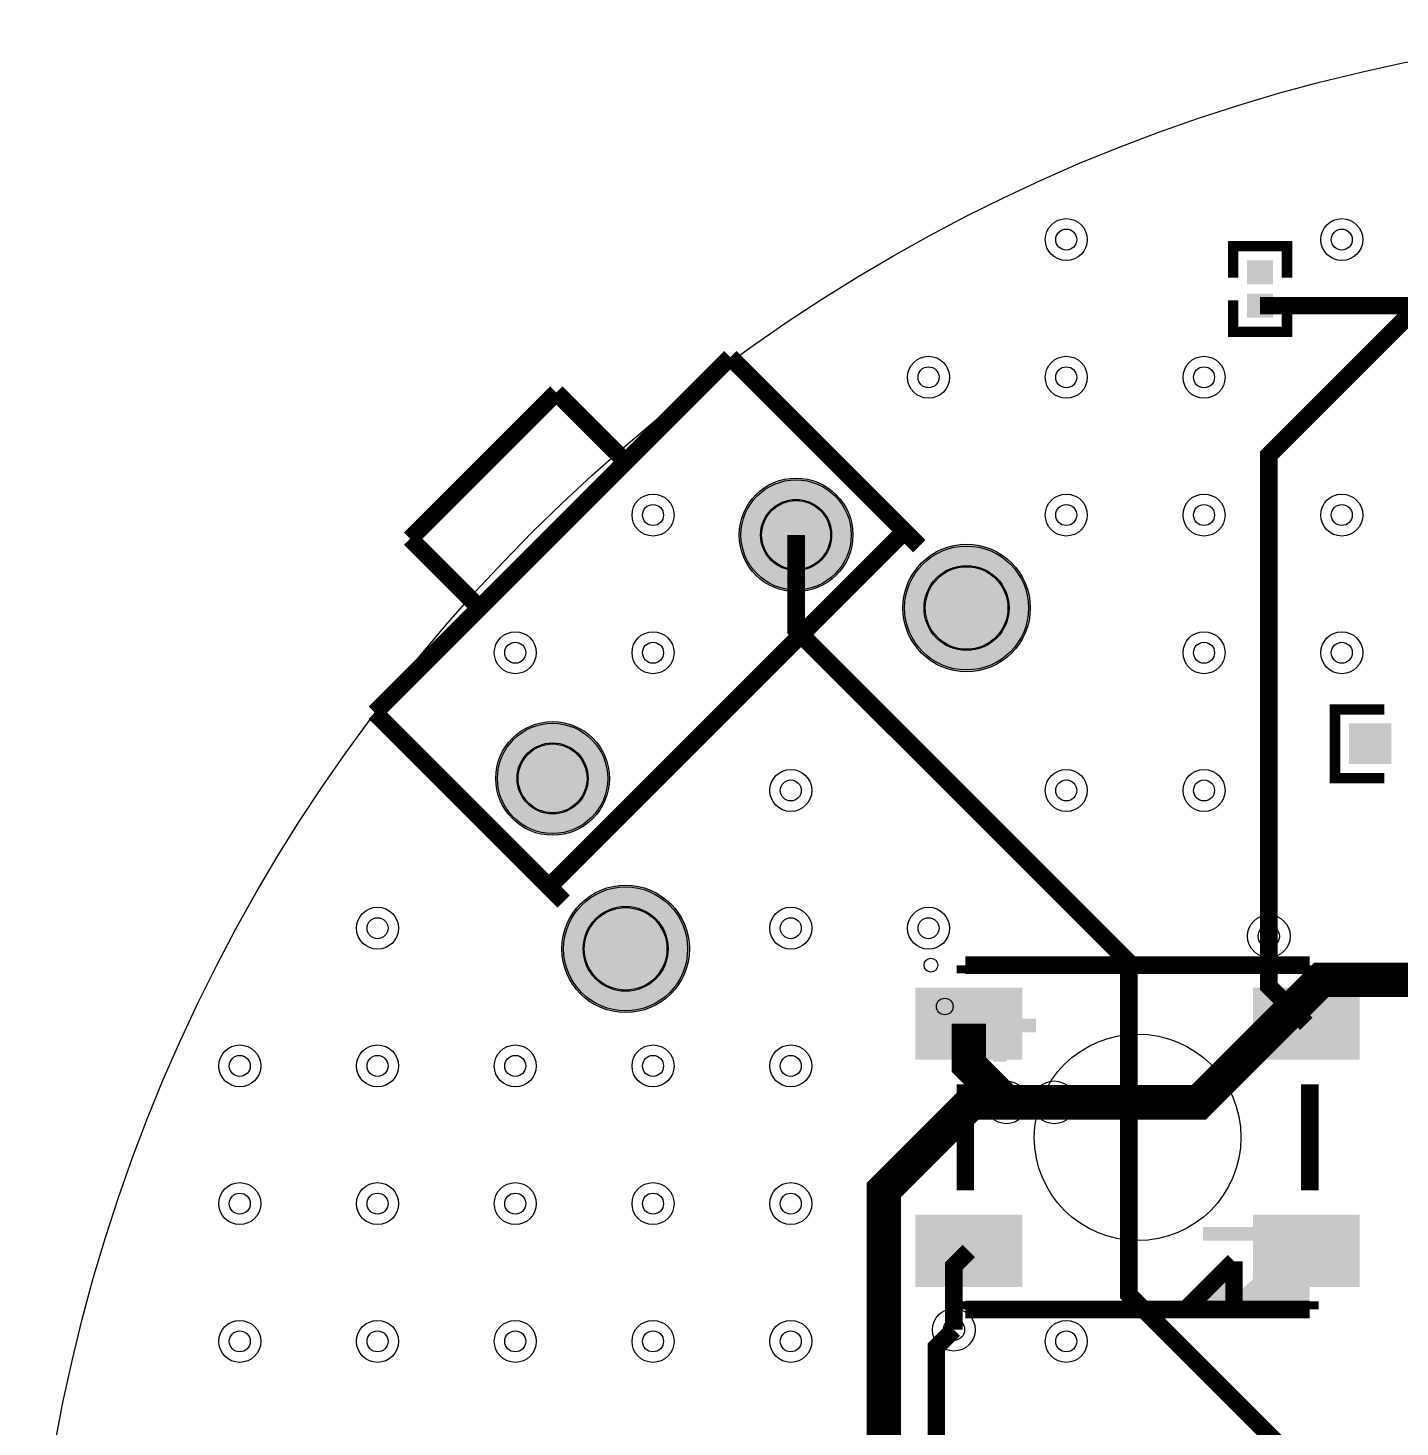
# Model space of a CAD drawing. Header units: millimetres. Extents: x -25 to 25, y -25 to 25.8.
# Drawn here: x -25 to -5.08, y 4.68 to 25 of the extents above; entities that cross this region are included whole.
import ezdxf

# ---------------------------------------------------------------- set-up
doc = ezdxf.new("R2010")
doc.units = ezdxf.units.MM
for name, color, linetype, true_color in [('BoardOutLine', 7, 'Continuous', 0xff00ff), ('BottomLayer', 7, 'Continuous', 0x0000ff), ('BottomSilkLayer', 7, 'Continuous', 0x66cc33), ('BottomSolderMaskLayer', 7, 'Continuous', 0xaa00ff), ('Document', 7, 'Continuous', 0xffffff), ('Hole', 7, 'Continuous', 0x222222), ('Multi-Layer', 7, 'Continuous', 0xc0c0c0), ('PWR', 7, 'Continuous', 0x008000), ('TopLayer', 7, 'Continuous', 0xff0000), ('TopPasteMaskLayer', 7, 'Continuous', 0x808080), ('TopSilkLayer', 7, 'Continuous', 0xffcc00), ('TopSolderMaskLayer', 7, 'Continuous', 0x800080)]:
    doc.layers.add(name, color=color, linetype=linetype, true_color=true_color)

msp = doc.modelspace()

# ---------------------------------------------------------------- hatches: boundary and pattern name
at = {"layer": 'BottomSolderMaskLayer'}
for points in [[(-14.673507747015481, 17.63779527559052, 1), (-13.022707645415277, 17.63779527559052, 1)], [(-12.298526797053535, 16.57708915417834, 1), (-10.447726695453332, 16.57708915417834, 1)], [(-18.20919481838961, 14.102108204216393, 1), (-16.558394716789405, 14.102108204216393, 1)], [(-17.248488696977425, 11.627127254254447, 1), (-15.397688595377224, 11.627127254254447, 1)]]:
    msp.add_hatch(color=256, dxfattribs=at).paths.add_polyline_path(points)
at = {"layer": 'Document'}
for points in [[(-10.990017780035487, 9.990017780035487), (-10.990017780035487, 11.040030480060864), (-10.790017780035555, 11.040030480060864), (-10.790017780035555, 9.990017780035487)], [(-11.4150114300229, 10.615011430022832), (-10.36499872999741, 10.615011430022832), (-10.36499872999741, 10.4150114300229), (-11.4150114300229, 10.4150114300229)], [(-6.890017780035578, 7.390017780035578), (-7.940030480060955, 7.390017780035578), (-7.940030480060955, 7.5900177800355095), (-6.890017780035578, 7.5900177800355095)], [(-6.390017780035464, 7.5900177800355095), (-6.390017780035464, 6.390017780035464), (-7.690017780035532, 6.390017780035464)]]:
    msp.add_hatch(color=256, dxfattribs=at).paths.add_polyline_path(points)
at = {"layer": 'Multi-Layer'}
for points in [[(-14.64810769621538, 17.63779527559052, 1), (-13.048107696215379, 17.63779527559052, 1)], [(-12.273126746253434, 16.57708915417834, 1), (-10.473126746253433, 16.57708915417834, 1)], [(-18.183794767589507, 14.102108204216393, 1), (-16.583794767589506, 14.102108204216393, 1)], [(-17.223088646177324, 11.627127254254447, 1), (-15.423088646177325, 11.627127254254447, 1)]]:
    msp.add_hatch(color=256, dxfattribs=at).paths.add_polyline_path(points)
at = {"layer": 'TopLayer'}
for points in [[(-7.274015748031502, 21.299034798069556), (-6.950012700025354, 21.299034798069556), (-6.950012700025354, 21.60215900431797), (-7.274015748031502, 21.60215900431797)], [(-7.274015748031502, 21.119050038100113), (-6.950012700025354, 21.119050038100113), (-6.950012700025354, 20.815925831851587), (-7.274015748031502, 20.815925831851587)], [(-5.230022860045665, 14.335026670053253), (-5.230022860045665, 14.8750317500635), (-5.795656591313218, 14.8750317500635), (-5.795656591313218, 14.335026670053253)], [(-10.589509779019522, 10.040970281940531), (-12.090652781305494, 10.040970281940531), (-12.090652781305494, 11.039192278384462), (-10.589509779019522, 11.039192278384462)], [(-5.690754381508782, 10.040970281940531), (-7.189357378714817, 10.040970281940531), (-7.189357378714817, 11.039192278384462), (-5.690754381508782, 11.039192278384462)], [(-10.589509779019522, 6.740944881889732), (-12.090652781305494, 6.740944881889732), (-12.090652781305494, 7.739166878333663), (-10.589509779019522, 7.739166878333663)], [(-5.690754381508782, 6.740944881889732), (-7.189357378714817, 6.740944881889732), (-7.189357378714817, 7.739166878333663), (-5.690754381508782, 7.739166878333663)]]:
    msp.add_hatch(color=256, dxfattribs=at).paths.add_polyline_path(points)
at = {"layer": 'TopPasteMaskLayer'}
for points in [[(-7.250012700025309, 21.2900431800864), (-6.9740157480315474, 21.2900431800864), (-6.950012700025354, 21.314046228092366), (-6.950012700025354, 21.578181356362734), (-6.9740157480315474, 21.60215900431797), (-7.250012700025309, 21.60215900431797), (-7.274015748031502, 21.578181356362734), (-7.274015748031502, 21.314046228092366)], [(-7.250012700025309, 21.12804165608327), (-6.9740157480315474, 21.12804165608327), (-6.950012700025354, 21.10403860807719), (-6.950012700025354, 20.839903479806935), (-6.9740157480315474, 20.815925831851587), (-7.250012700025309, 20.815925831851587), (-7.274015748031502, 20.839903479806935), (-7.274015748031502, 21.10403860807719)], [(-5.215011430022855, 14.3750317500635), (-5.215011430022855, 14.835026670053253), (-5.255016510032988, 14.8750317500635), (-5.755651511302972, 14.8750317500635), (-5.795656591313218, 14.835026670053253), (-5.795656591313218, 14.3750317500635), (-5.755651511302972, 14.335026670053253), (-5.255016510032988, 14.335026670053253)], [(-10.589509779019522, 10.040970281940531), (-12.090652781305494, 10.040970281940531), (-12.090652781305494, 11.039192278384462), (-10.589509779019522, 11.039192278384462)], [(-5.690754381508782, 10.040970281940531), (-7.189357378714817, 10.040970281940531), (-7.189357378714817, 11.039192278384462), (-5.690754381508782, 11.039192278384462)], [(-10.589509779019522, 6.740944881889732), (-12.090652781305494, 6.740944881889732), (-12.090652781305494, 7.739166878333663), (-10.589509779019522, 7.739166878333663)], [(-5.690754381508782, 6.740944881889732), (-7.189357378714817, 6.740944881889732), (-7.189357378714817, 7.739166878333663), (-5.690754381508782, 7.739166878333663)]]:
    msp.add_hatch(color=256, dxfattribs=at).paths.add_polyline_path(points)
at = {"layer": 'TopSilkLayer'}
msp.add_hatch(color=256, dxfattribs=at).paths.add_polyline_path([(-7.490017780035487, 7.0900177800355095), (-7.490017780035487, 6.489992379984756), (-7.5900177800355095, 6.389992379984733), (-8.190043180086377, 6.389992379984733)])
at = {"layer": 'TopSolderMaskLayer'}
for points in [[(-7.301165324703675, 21.275271533233536), (-6.922863123353181, 21.275271533233536), (-6.922863123353181, 21.62592226915399), (-7.301165324703675, 21.62592226915399)], [(-7.301165324703675, 21.142813302936133), (-6.922863123353181, 21.142813302936133), (-6.922863123353181, 20.792162567015566), (-7.301165324703675, 20.792162567015566)], [(-14.673507747015481, 17.63779527559052, 1), (-13.022707645415277, 17.63779527559052, 1)], [(-12.298526797053535, 16.57708915417834, 1), (-10.447726695453332, 16.57708915417834, 1)], [(-18.20919481838961, 14.102108204216393, 1), (-16.558394716789405, 14.102108204216393, 1)], [(-5.204625090345758, 14.309626619253208), (-5.204625090345758, 14.900431800863544), (-5.821056642113263, 14.900431800863544), (-5.821056642113263, 14.309626619253208)], [(-17.248488696977425, 11.627127254254447, 1), (-15.397688595377224, 11.627127254254447, 1)], [(-10.564089513125282, 10.015619263496546), (-12.116071326766246, 10.015619263496546), (-12.116071326766246, 11.064551038779427), (-10.564089513125282, 11.064551038779427)], [(-5.6653736855861325, 10.015619263496546), (-7.214729472469685, 10.015619263496546), (-7.214729472469685, 11.064551038779427), (-5.6653736855861325, 11.064551038779427)], [(-10.564089513125282, 6.715591282795458), (-12.116071326766246, 6.715591282795458), (-12.116071326766246, 7.764523058078339), (-10.564089513125282, 7.764523058078339)], [(-5.6653736855861325, 6.715591282795458), (-7.214729472469685, 6.715591282795458), (-7.214729472469685, 7.764523058078339), (-5.6653736855861325, 7.764523058078339)]]:
    msp.add_hatch(color=256, dxfattribs=at).paths.add_polyline_path(points)

# ---------------------------------------------------------------- linework, layer by layer
at = {"layer": 'BoardOutLine'}
msp.add_circle((0, 0), 25.000000000000004, dxfattribs=at)
at = {"layer": 'BottomLayer', "const_width": 0.25400050800101603}
for points in [[(-6.9850139700279215, 11.811023622047173), (-6.9850139700279215, 18.79603759207521), (-4.953009906019815, 20.828041656083315), (4.826009652019366, 20.828041656083315), (8.255016510033101, 17.39903479806958), (8.255016510033101, 8.890017780035578), (7.493014986029948, 8.128016256032538)], [(-13.84810769621538, 17.637769875539675), (-13.84810769621538, 16.261112522225062), (-9.017018034036028, 11.43002286004571), (-9.017018034036028, 6.604013208026345), (-1.651003302006643, -0.7620015240030398), (1.9050038100076563, -0.7620015240030398), (2.1590043180086695, -1.016002032004053), (3.429006858013736, -1.016002032004053)], [(-11.55702311404616, 6.096012192024318), (-11.811023622047173, 5.842011684023305), (-11.811023622047173, -4.445008890017789), (-9.144018288036591, -7.112014224028485), (-7.747015494030961, -7.112014224028485)]]:
    msp.add_lwpolyline(points, dxfattribs=at)
at = {"layer": 'BottomSilkLayer'}
msp.add_circle((0, 0), 25.000000000000004, dxfattribs=at)
at = {"layer": 'BottomSolderMaskLayer'}
for centre, radius in [((-13.84810769621538, 17.63779527559052), 0.8254000508001016), ((-13.848006096012227, 17.6377190754381), 0.5158750317500634), ((-11.373126746253433, 16.57708915417834), 0.9254000508001016), ((-11.373126746253433, 16.577063754127494), 0.6169333672000678), ((-17.383794767589507, 14.102108204216393), 0.8254000508001016), ((-17.383540767081513, 14.102184404368813), 0.5158750317500634), ((-16.323088646177325, 11.627127254254447), 0.9254000508001016), ((-16.322885445770794, 11.62730505461002), 0.6169333672000678)]:
    msp.add_circle(centre, radius, dxfattribs=at)
at = {"layer": 'Document'}
msp.add_circle((-11.689865379730804, 10.789941579883134), 0.11988823977647957, dxfattribs=at)
at = {"layer": 'Hole'}
for centre, radius in [((-9.925323850647715, 21.927101854203784), 0.15250190500381003), ((-5.925323850647715, 21.927101854203784), 0.15250190500381003), ((-11.925323850647601, 19.92710185420367), 0.15250190500381003), ((-9.925323850647715, 19.92710185420367), 0.15250190500381003), ((-7.925323850647715, 19.92710185420367), 0.15250190500381003), ((-15.925323850647601, 17.927101854203784), 0.15250190500381003), ((-9.925323850647715, 17.927101854203784), 0.15250190500381003), ((-7.925323850647715, 17.927101854203784), 0.15250190500381003), ((-5.925323850647715, 17.927101854203784), 0.15250190500381003), ((-17.925323850647715, 15.92710185420367), 0.15250190500381003), ((-15.925323850647601, 15.92710185420367), 0.15250190500381003), ((-7.925323850647715, 15.92710185420367), 0.15250190500381003), ((-5.925323850647715, 15.92710185420367), 0.15250190500381003), ((-13.925323850647715, 13.92710185420367), 0.15250190500381003), ((-9.925323850647715, 13.92710185420367), 0.15250190500381003), ((-7.925323850647715, 13.92710185420367), 0.15250190500381003), ((-19.925323850647715, 11.92710185420367), 0.15250190500381003), ((-13.925323850647715, 11.92710185420367), 0.15250190500381003), ((-11.925323850647601, 11.92710185420367), 0.15250190500381003), ((-6.9850139700279215, 11.811023622047173), 0.15499110998222), ((-21.925323850647715, 9.92710185420367), 0.15250190500381003), ((-19.925323850647715, 9.92710185420367), 0.15250190500381003), ((-17.925323850647715, 9.92710185420367), 0.15250190500381003), ((-15.925323850647601, 9.92710185420367), 0.15250190500381003), ((-13.925323850647715, 9.92710185420367), 0.15250190500381003), ((-10.79502159004312, 9.398018796037604), 0.15499110998222), ((-10.101346202692298, 9.398018796037604), 0.15499110998222), ((-21.925323850647715, 7.92710185420367), 0.15250190500381003), ((-19.925323850647715, 7.92710185420367), 0.15250190500381003), ((-17.925323850647715, 7.92710185420367), 0.15250190500381003), ((-15.925323850647601, 7.92710185420367), 0.15250190500381003), ((-13.925323850647715, 7.92710185420367), 0.15250190500381003), ((-11.55702311404616, 6.096012192024318), 0.15499110998222), ((-21.925323850647715, 5.92710185420367), 0.15250190500381003), ((-19.925323850647715, 5.92710185420367), 0.15250190500381003), ((-17.925323850647715, 5.92710185420367), 0.15250190500381003), ((-15.925323850647601, 5.92710185420367), 0.15250190500381003), ((-13.925323850647715, 5.92710185420367), 0.15250190500381003), ((-9.925323850647715, 5.92710185420367), 0.15250190500381003)]:
    msp.add_circle(centre, radius, dxfattribs=at)
at = {"layer": 'Multi-Layer'}
for centre, radius in [((-9.925323850647715, 21.927101854203784), 0.30500381000762006), ((-5.925323850647715, 21.927101854203784), 0.30500381000762006), ((-11.925323850647601, 19.92710185420367), 0.30500381000762006), ((-9.925323850647715, 19.92710185420367), 0.30500381000762006), ((-7.925323850647715, 19.92710185420367), 0.30500381000762006), ((-13.84810769621538, 17.63779527559052), 0.8), ((-15.925323850647601, 17.927101854203784), 0.30500381000762006), ((-13.848006096012227, 17.6377190754381), 0.5), ((-9.925323850647715, 17.927101854203784), 0.30500381000762006), ((-7.925323850647715, 17.927101854203784), 0.30500381000762006), ((-5.925323850647715, 17.927101854203784), 0.30500381000762006), ((-11.373126746253433, 16.57708915417834), 0.9000000000000001), ((-11.373126746253433, 16.577063754127494), 0.6000000000000001), ((-17.925323850647715, 15.92710185420367), 0.30500381000762006), ((-15.925323850647601, 15.92710185420367), 0.30500381000762006), ((-7.925323850647715, 15.92710185420367), 0.30500381000762006), ((-5.925323850647715, 15.92710185420367), 0.30500381000762006), ((-17.383794767589507, 14.102108204216393), 0.8), ((-17.383540767081513, 14.102184404368813), 0.5), ((-13.925323850647715, 13.92710185420367), 0.30500381000762006), ((-9.925323850647715, 13.92710185420367), 0.30500381000762006), ((-7.925323850647715, 13.92710185420367), 0.30500381000762006), ((-16.323088646177325, 11.627127254254447), 0.9000000000000001), ((-19.925323850647715, 11.92710185420367), 0.30500381000762006), ((-16.322885445770794, 11.62730505461002), 0.6000000000000001), ((-13.925323850647715, 11.92710185420367), 0.30500381000762006), ((-11.925323850647601, 11.92710185420367), 0.30500381000762006), ((-6.9850139700279215, 11.811023622047173), 0.31000762001524007), ((-21.925323850647715, 9.92710185420367), 0.30500381000762006), ((-19.925323850647715, 9.92710185420367), 0.30500381000762006), ((-17.925323850647715, 9.92710185420367), 0.30500381000762006), ((-15.925323850647601, 9.92710185420367), 0.30500381000762006), ((-13.925323850647715, 9.92710185420367), 0.30500381000762006), ((-10.79502159004312, 9.398018796037604), 0.31000762001524007), ((-10.101346202692298, 9.398018796037604), 0.31000762001524007), ((-21.925323850647715, 7.92710185420367), 0.30500381000762006), ((-19.925323850647715, 7.92710185420367), 0.30500381000762006), ((-17.925323850647715, 7.92710185420367), 0.30500381000762006), ((-15.925323850647601, 7.92710185420367), 0.30500381000762006), ((-13.925323850647715, 7.92710185420367), 0.30500381000762006), ((-11.55702311404616, 6.096012192024318), 0.31000762001524007), ((-21.925323850647715, 5.92710185420367), 0.30500381000762006), ((-19.925323850647715, 5.92710185420367), 0.30500381000762006), ((-17.925323850647715, 5.92710185420367), 0.30500381000762006), ((-15.925323850647601, 5.92710185420367), 0.30500381000762006), ((-13.925323850647715, 5.92710185420367), 0.30500381000762006), ((-9.925323850647715, 5.92710185420367), 0.30500381000762006)]:
    msp.add_circle(centre, radius, dxfattribs=at)
at = {"layer": 'PWR', "const_width": 0.5}
for points in [[(5.080010160020265, 10.287020574041094), (4.953009906019815, 10.287020574041094), (4.064008128016212, 11.176022352044697), (-6.223012446024882, 11.176022352044697), (-8.001016002031974, 9.398018796037604), (-9.779019558039067, 9.398018796037604)], [(-10.101295402590722, 9.398018796037604), (-11.303022606045147, 9.398018796037604), (-12.573025146050327, 8.128016256032538), (-12.573025146050327, -5.207010414020829), (-12.185420370840802, -5.594615189230353)], [(-10.101295402590722, 9.398018796037604), (-10.79502159004312, 9.398018796037604)], [(-9.779019558039067, 9.398018796037604), (-10.101295402590722, 9.398018796037604)]]:
    msp.add_lwpolyline(points, dxfattribs=at)
at = {"layer": 'TopLayer'}
for points, const_width in [([(-7.112014224028485, 20.9677419354839), (-2.8067056134112818, 20.9677419354839), (-1.7500635001269984, 19.911099822199617), (-1.7500635001269984, 18.326136652273362)], 0.25400050800101603), ([(-6.440182880365796, 10.540030480060864), (-6.9850139700279215, 11.084861569723103), (-6.9850139700279215, 11.811023622047173)], 0.25400050800101603), ([(-10.79502159004312, 9.398018796037604), (-11.340106680213353, 9.943103886207837), (-11.340106680213353, 10.540005080010133)], 0.5), ([(-10.101295402590722, 9.398018796037604), (-10.79502159004312, 9.398018796037604)], 0.5), ([(-11.340106680213353, 7.240005080010178), (-11.55702311404616, 7.023088646177257), (-11.55702311404616, 6.096012192024318)], 0.25400050800101603)]:
    msp.add_lwpolyline(points, dxfattribs=dict(at, const_width=const_width))
at = {"layer": 'TopSilkLayer'}
for points, const_width in [([(-7.502616205232357, 21.375234950469917), (-7.502616205232357, 21.830759461518937), (-6.721412242824499, 21.830759461518937), (-6.721412242824499, 21.375234950469917)], 0.15240030480060962), ([(-7.502616205232357, 21.042849885699752), (-7.502616205232357, 20.58732537465073), (-6.721412242824499, 20.58732537465073), (-6.721412242824499, 21.042849885699752)], 0.15240030480060962), ([(-14.80259080518158, 20.21866903733803), (-19.964490728981445, 15.056769113538166)], 0.25400050800101603), ([(-14.80259080518158, 20.21866903733803), (-12.059817119634204, 17.475895351790655)], 0.25400050800101603), ([(-17.3295148590297, 19.705029210058456), (-19.450850901701756, 17.583693167386286)], 0.25400050800101603), ([(-17.3295148590297, 19.705029210058456), (-16.322885445770794, 18.698374396748704)], 0.25400050800101603), ([(-19.450850901701756, 17.583693167386286), (-18.44419608839212, 16.577063754127494)], 0.25400050800101603), ([(-12.273710947421932, 17.68978917957827), (-17.435610871221684, 12.527889255778405)], 0.25400050800101603), ([(-19.964490728981445, 15.056769113538166), (-17.22171704343407, 12.31399542799079)], 0.25400050800101603), ([(-5.306223012446026, 14.106426212852398), (-6.024257048514187, 14.106426212852398), (-6.024257048514187, 15.103632207264468), (-5.306223012446026, 15.103632207264468)], 0.15240030480060962), ([(-11.390068580137154, 11.390068580137154), (-6.390068580137154, 11.390068580137154)], 0.25400050800101603), ([(-11.390068580137154, 11.270332740665367), (-11.390068580137154, 11.390068580137154)], 0.25400050800101603), ([(-6.390068580137154, 11.390068580137154), (-6.390068580137154, 11.270332740665367)], 0.25400050800101603), ([(-11.390068580137154, 8.120447040894078), (-11.390068580137154, 9.65969011938023)], 0.25400050800101603), ([(-6.390068580137154, 9.65969011938023), (-6.390068580137154, 8.120447040894078)], 0.25400050800101603), ([(-7.490017780035487, 7.0900177800355095), (-7.490017780035487, 6.389992379984733), (-7.490017780035487, 6.389992379984733), (-8.190043180086377, 6.389992379984733), (-7.490017780035487, 7.090271780543617)], 0.25400050800101603), ([(-11.390068580137154, 6.390068580137154), (-11.390068580137154, 6.509804419608827)], 0.25400050800101603), ([(-6.390068580137154, 6.390068580137154), (-11.390068580137154, 6.390068580137154)], 0.25400050800101603), ([(-6.390068580137154, 6.509804419608827), (-6.390068580137154, 6.390068580137154)], 0.25400050800101603)]:
    msp.add_lwpolyline(points, dxfattribs=dict(at, const_width=const_width))
for centre, radius in [((0, 0), 25.000000000000004), ((-11.889763779527584, 11.389890779781581), 0.10007620015240032), ((-8.889255778511483, 8.890017780035578), 1.5001270002540006)]:
    msp.add_circle(centre, radius, dxfattribs=at)
at = {"layer": 'TopSolderMaskLayer'}
for centre, radius in [((-13.84810769621538, 17.63779527559052), 0.8254000508001016), ((-13.848006096012227, 17.6377190754381), 0.5158750317500634), ((-11.373126746253433, 16.57708915417834), 0.9254000508001016), ((-11.373126746253433, 16.577063754127494), 0.6169333672000678), ((-17.383794767589507, 14.102108204216393), 0.8254000508001016), ((-17.383540767081513, 14.102184404368813), 0.5158750317500634), ((-16.323088646177325, 11.627127254254447), 0.9254000508001016), ((-16.322885445770794, 11.62730505461002), 0.6169333672000678)]:
    msp.add_circle(centre, radius, dxfattribs=at)

doc.saveas('drawing.dxf')
